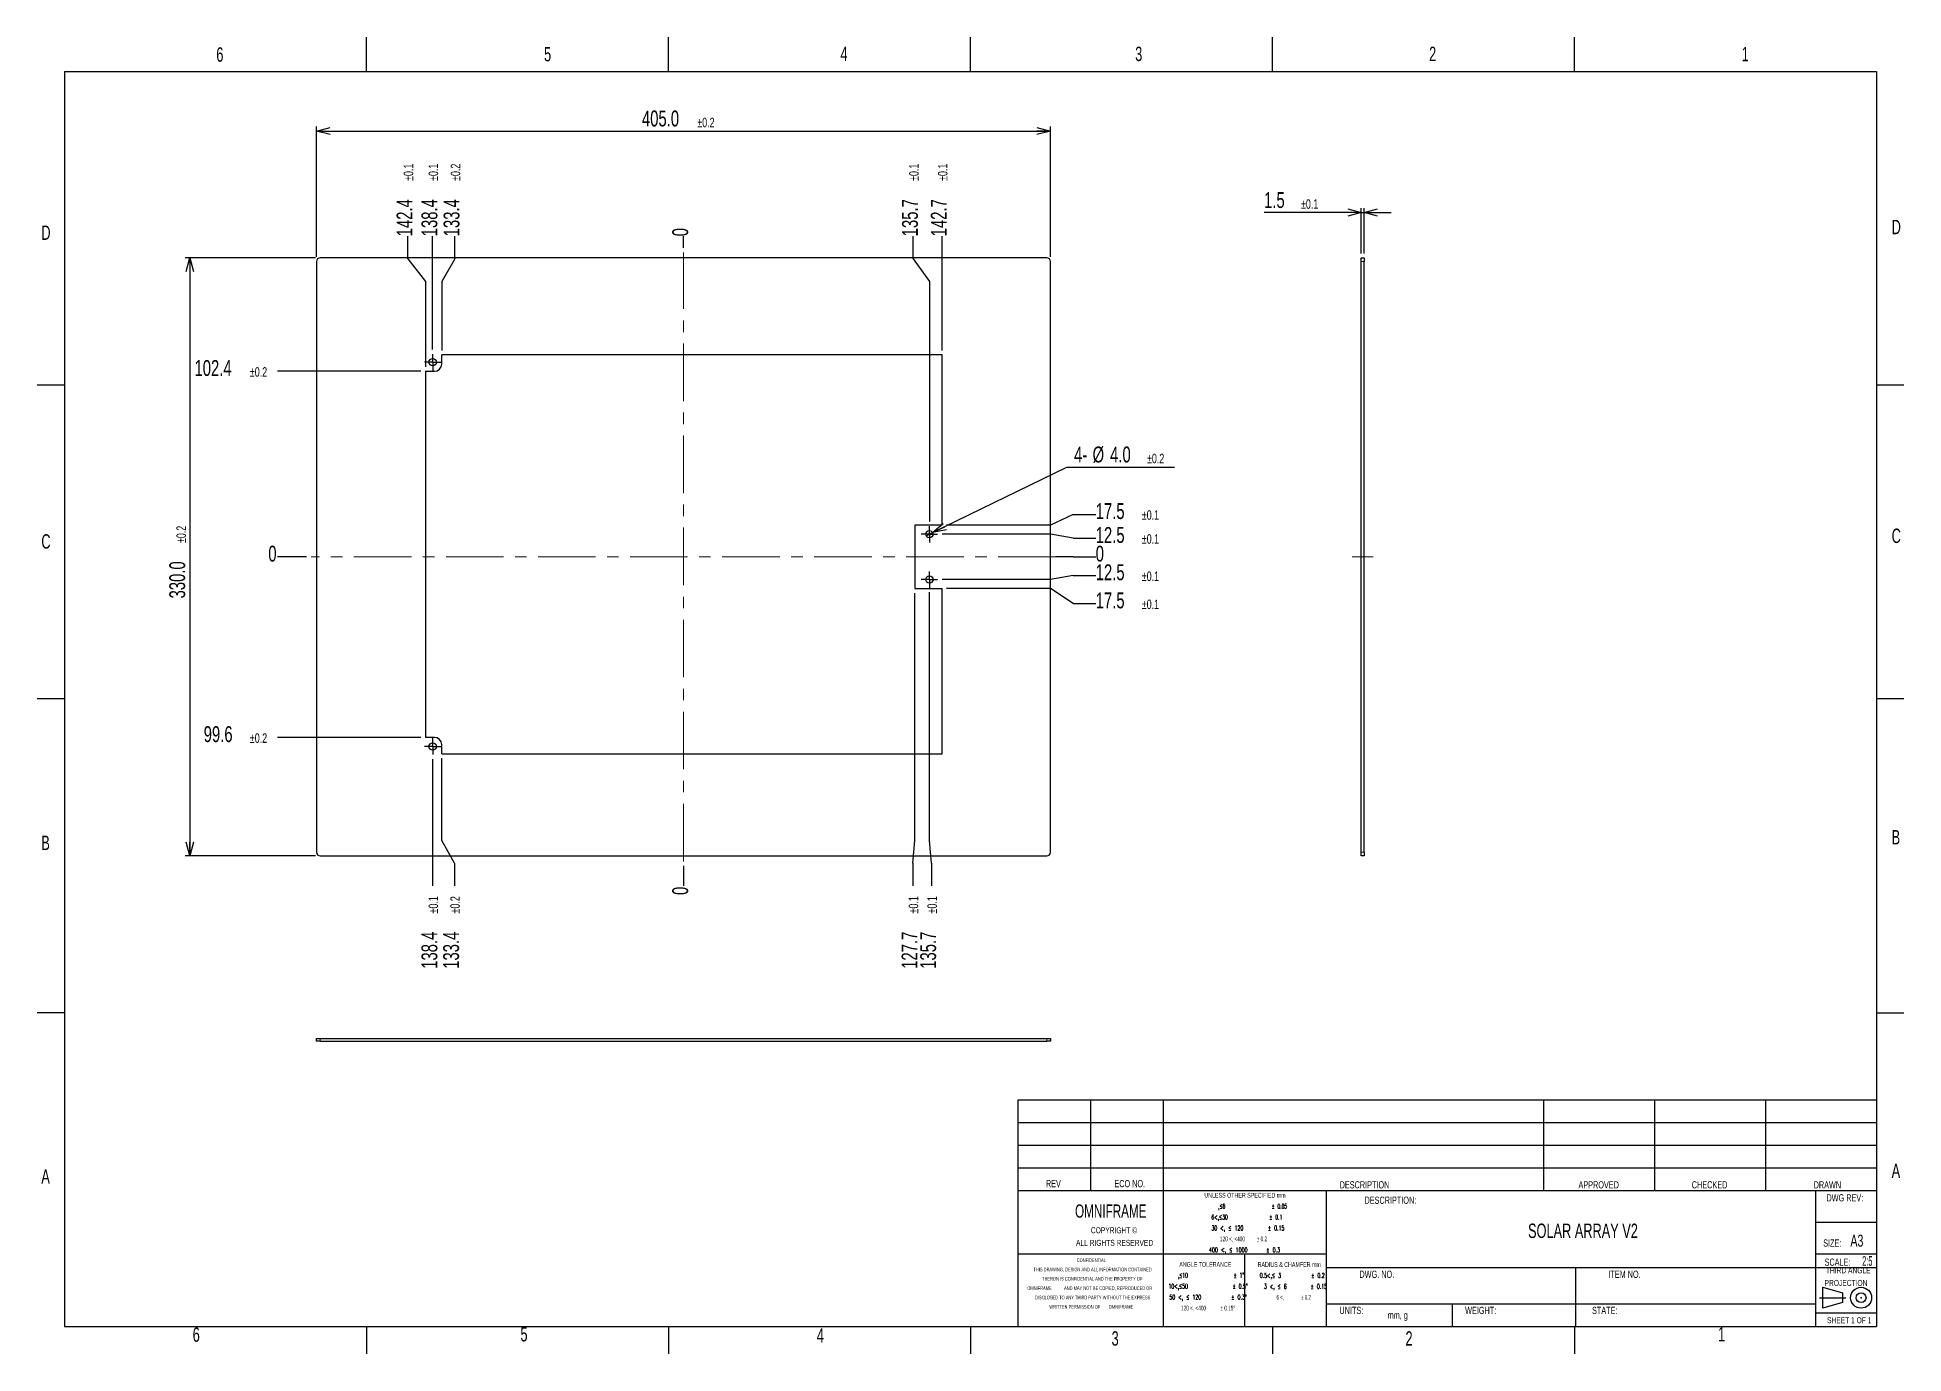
# Model space of a CAD drawing. Header units: millimetres. Extents: x 4 to 416, y 4 to 295.
import ezdxf

# ---------------------------------------------------------------- set-up
doc = ezdxf.new("R2010")
doc.units = ezdxf.units.MM
doc.header["$PDSIZE"] = -1
doc.linetypes.add('CENTERX2', pattern=[20.32, 12.7, -2.54, 2.54, -2.54])
doc.linetypes.add('PHANTOM', pattern=[12.7, 6.35, -1.27, 1.27, -1.27, 1.27, -1.27])
doc.layers.add('1', color=7, linetype='Continuous')
doc.styles.add('SLDTEXTSTYLE0', font='TXT', dxfattribs={"width": 0.663})
doc.styles.add('SLDTEXTSTYLE1', font='TXT', dxfattribs={"width": 0.55216, "bigfont": 'bigfont'})
doc.styles.add('SLDTEXTSTYLE10', font='TXT', dxfattribs={"width": 0.577957, "bigfont": 'bigfont'})
doc.styles.add('SLDTEXTSTYLE11', font='TXT', dxfattribs={"width": 0.574091, "bigfont": 'bigfont'})
doc.styles.add('SLDTEXTSTYLE12', font='TXT', dxfattribs={"width": 0.549609})
doc.styles.add('SLDTEXTSTYLE13', font='TXT', dxfattribs={"width": 0.5304})
doc.styles.add('SLDTEXTSTYLE14', font='TXT', dxfattribs={"width": 0.7})
doc.styles.add('SLDTEXTSTYLE2', font='TXT', dxfattribs={"width": 0.5652, "bigfont": 'bigfont'})
doc.styles.add('SLDTEXTSTYLE3', font='TXT', dxfattribs={"width": 0.58476, "bigfont": 'bigfont'})
doc.styles.add('SLDTEXTSTYLE4', font='TXT', dxfattribs={"width": 0.58476})
doc.styles.add('SLDTEXTSTYLE5', font='TXT', dxfattribs={"width": 0.595083, "bigfont": 'bigfont'})
doc.styles.add('SLDTEXTSTYLE6', font='TXT', dxfattribs={"width": 0.547542, "bigfont": 'bigfont'})
doc.styles.add('SLDTEXTSTYLE7', font='TXT', dxfattribs={"width": 0.569857, "bigfont": 'bigfont'})
doc.styles.add('SLDTEXTSTYLE8', font='TXT', dxfattribs={"width": 0.578481, "bigfont": 'bigfont'})
doc.styles.add('SLDTEXTSTYLE9', font='TXT', dxfattribs={"width": 0.58431})
doc.dimstyles.new('SLDDIMSTYLE0', dxfattribs={"dimtxt": 3.5, "dimasz": 3, "dimexe": 0, "dimexo": 0.0625, "dimgap": 0.875, "dimtad": 0, "dimtih": 1, "dimtoh": 1, "dimdec": 0, "dimlfac": 2.5, "dimrnd": 1e-09, "dimdsep": 46, "dimtxsty": 'SLDTEXTSTYLE14', "dimblk1": 'NONE', "dimblk2": 'NONE', "dimsah": 1, "dimcen": 0.09, "dimadec": 0, "dimazin": 2, "dimtfac": 1, "dimtdec": 0, "dimtofl": 0, "dimtmove": 0, "dimatfit": 3, "dimldrblk": 'NONE', "dimfxl": 0, "dimfrac": 2, "dimtolj": 1, "dimtzin": 12, "dimarcsym": 0})
doc.dimstyles.new('SLDDIMSTYLE1', dxfattribs={"dimtxt": 3.5, "dimasz": 3, "dimexe": 0, "dimexo": 0.0625, "dimgap": 0.875, "dimtad": 0, "dimtih": 1, "dimtoh": 1, "dimdec": 1, "dimlfac": 2.5, "dimrnd": 1e-09, "dimzin": 12, "dimdsep": 46, "dimtxsty": 'SLDTEXTSTYLE14', "dimblk1": 'NONE', "dimblk2": 'NONE', "dimsah": 1, "dimcen": 0.09, "dimadec": 0, "dimazin": 3, "dimtol": 1, "dimtp": 0.2, "dimtm": 0.2, "dimtfac": 1, "dimtdec": 1, "dimtofl": 0, "dimtmove": 0, "dimatfit": 3, "dimldrblk": 'NONE', "dimfxl": 0, "dimfrac": 2, "dimtolj": 1, "dimarcsym": 0})
doc.dimstyles.new('SLDDIMSTYLE2', dxfattribs={"dimtxt": 3.5, "dimasz": 3, "dimexe": 0, "dimexo": 0.0625, "dimgap": 0.875, "dimtad": 0, "dimtih": 1, "dimtoh": 1, "dimdec": 1, "dimlfac": 2.5, "dimrnd": 1e-09, "dimzin": 12, "dimdsep": 46, "dimtxsty": 'SLDTEXTSTYLE14', "dimblk1": 'NONE', "dimblk2": 'NONE', "dimsah": 1, "dimcen": 0.09, "dimadec": 0, "dimazin": 3, "dimtol": 1, "dimtp": 0.1, "dimtm": 0.1, "dimtfac": 1, "dimtdec": 1, "dimtofl": 0, "dimtmove": 0, "dimatfit": 3, "dimldrblk": 'NONE', "dimfxl": 0, "dimfrac": 2, "dimtolj": 1, "dimarcsym": 0})
doc.dimstyles.new('SLDDIMSTYLE3', dxfattribs={"dimtxt": 3.5, "dimasz": 3, "dimexe": 0, "dimexo": 0.0625, "dimgap": 0.875, "dimtad": 0, "dimtih": 1, "dimtoh": 1, "dimdec": 1, "dimlfac": 2.5, "dimrnd": 1e-09, "dimzin": 12, "dimdsep": 46, "dimtxsty": 'SLDTEXTSTYLE14', "dimblk1": 'NONE', "dimblk2": 'NONE', "dimsah": 1, "dimcen": 0.09, "dimadec": 0, "dimazin": 3, "dimtol": 1, "dimtp": 0.1, "dimtm": 0.1, "dimtfac": 1, "dimtdec": 1, "dimtofl": 0, "dimtmove": 0, "dimatfit": 3, "dimldrblk": 'NONE', "dimfxl": 0, "dimfrac": 2, "dimtolj": 1, "dimarcsym": 0})
doc.dimstyles.new('SLDDIMSTYLE4', dxfattribs={"dimtxt": 3.5, "dimasz": 3, "dimexe": 0, "dimexo": 0.0625, "dimgap": 0.875, "dimtad": 0, "dimtih": 1, "dimtoh": 1, "dimdec": 1, "dimlfac": 2.5, "dimrnd": 1e-09, "dimzin": 12, "dimdsep": 46, "dimtxsty": 'SLDTEXTSTYLE14', "dimblk1": 'NONE', "dimblk2": 'NONE', "dimsah": 1, "dimcen": 0.09, "dimadec": 0, "dimazin": 3, "dimtol": 1, "dimtp": 0.2, "dimtm": 0.2, "dimtfac": 1, "dimtdec": 1, "dimtofl": 0, "dimtmove": 0, "dimatfit": 3, "dimldrblk": 'NONE', "dimfxl": 0, "dimfrac": 2, "dimtolj": 1, "dimarcsym": 0})
doc.dimstyles.new('SLDDIMSTYLE5', dxfattribs={"dimtxt": 3.5, "dimasz": 3, "dimexe": 0, "dimexo": 0.0625, "dimgap": 0.875, "dimtad": 3, "dimdec": 1, "dimlfac": 2.5, "dimrnd": 1e-09, "dimzin": 12, "dimdsep": 46, "dimtxsty": 'SLDTEXTSTYLE14', "dimblk1": 'OPEN30', "dimblk2": 'OPEN30', "dimsah": 1, "dimcen": 0.09, "dimadec": 0, "dimazin": 3, "dimtol": 1, "dimtp": 0.2, "dimtm": 0.2, "dimtfac": 1, "dimtdec": 1, "dimtofl": 0, "dimtmove": 0, "dimatfit": 3, "dimldrblk": 'OPEN30', "dimfxl": 0, "dimfrac": 2, "dimtolj": 1, "dimarcsym": 0})
doc.dimstyles.new('SLDDIMSTYLE6', dxfattribs={"dimtxt": 3.5, "dimasz": 3, "dimexe": 0, "dimexo": 0.0625, "dimgap": 0.875, "dimtad": 0, "dimtih": 1, "dimtoh": 1, "dimdec": 1, "dimlfac": 2.5, "dimrnd": 1e-09, "dimzin": 12, "dimdsep": 46, "dimtxsty": 'SLDTEXTSTYLE14', "dimblk1": 'NONE', "dimblk2": 'OPEN30', "dimsah": 1, "dimcen": 0, "dimadec": 0, "dimazin": 3, "dimtol": 1, "dimtp": 0.2, "dimtm": 0.2, "dimtfac": 1, "dimtdec": 1, "dimtmove": 0, "dimatfit": 3, "dimldrblk": 'NONE', "dimfxl": 0, "dimfrac": 2, "dimtolj": 1, "dimarcsym": 0})
doc.dimstyles.new('SLDDIMSTYLE7', dxfattribs={"dimtxt": 3.5, "dimasz": 3, "dimexe": 0, "dimexo": 0.0625, "dimgap": 0.875, "dimtad": 3, "dimdec": 1, "dimlfac": 2.5, "dimrnd": 1e-09, "dimzin": 12, "dimdsep": 46, "dimtxsty": 'SLDTEXTSTYLE14', "dimblk1": 'OPEN30', "dimblk2": 'OPEN30', "dimsah": 1, "dimcen": 0.09, "dimadec": 0, "dimazin": 3, "dimtol": 1, "dimtp": 0.1, "dimtm": 0.1, "dimtfac": 1, "dimtdec": 1, "dimtmove": 0, "dimatfit": 0, "dimldrblk": 'OPEN30', "dimfxl": 0, "dimfrac": 2, "dimtolj": 1, "dimarcsym": 0})

# ---------------------------------------------------------------- blocks, each defined once
blk = doc.blocks.new('SW_NOTE_0')
at = {"layer": '1', "color": 0, "attachment_point": 2, "style": 'SLDTEXTSTYLE0'}
for s, insert, char_height in [('CONFIDENTIAL', (4.51, 1.02), 0.7937), ('THIS DRAWING, DESIGN AND ALL INFORMATION CONTAINED', (4.78, -1.04), 0.7937), ('THERON IS CONFIDENTIAL AND THE PROPERTY OF', (4.71, -3.09), 0.7937), ('OMNIFRAME', (-6.93, -5.15), 0.794), ('DISCLOSED TO ANY THIRD PARTY WITHOUT THE EXPRESS', (4.8, -7.21), 0.7937), ('AND MAY NOT BE COPIED, REPRODUCED OR', (8.22, -5.15), 0.7937), ('WRITTEN PERMISSION OF', (0.85, -9.27), 0.7937), ('OMNIFRAME', (11.05, -9.27), 0.794)]:
    blk.add_mtext(s, dxfattribs=dict(at, insert=insert, char_height=char_height))
blk = doc.blocks.new('SW_NOTE_1')
at = {"layer": '1', "color": 0, "char_height": 1.0583, "attachment_point": 2}
for s, insert, style in [('UNLESS OTHER SPECIFIED mm', (11.81, 1.36), 'SLDTEXTSTYLE0'), ('6<,≤30              ± 0.1', (12.22, -3.46), 'SLDTEXTSTYLE2'), (',≤6                ± 0.05', (13.5, -1.05), 'SLDTEXTSTYLE1'), ('30 <, ≤ 120        ± 0.15', (12.44, -5.87), 'SLDTEXTSTYLE3'), ('400 <, ≤ 1000      ± 0.3', (11.7, -10.69), 'SLDTEXTSTYLE5'), ('120 <, <400         ± 0.2', (11.49, -8.28), 'SLDTEXTSTYLE4')]:
    blk.add_mtext(s, dxfattribs=dict(at, insert=insert, style=style))
blk = doc.blocks.new('SW_NOTE_2')
at = {"layer": '1', "color": 0, "char_height": 1.0583, "attachment_point": 2}
for s, insert, style in [('ANGLE TOLERANCE', (7.87, 1.36), 'SLDTEXTSTYLE0'), ('10<,≤50               ± 0.5°', (8.47, -3.46), 'SLDTEXTSTYLE7'), (',≤10                ± 1°', (9.12, -1.05), 'SLDTEXTSTYLE6'), ('50 <, ≤ 120          ± 0.3°', (8.46, -5.87), 'SLDTEXTSTYLE8'), ('120 <, <400           ± 0.15°', (8.5, -8.28), 'SLDTEXTSTYLE9')]:
    blk.add_mtext(s, dxfattribs=dict(at, insert=insert, style=style))
blk = doc.blocks.new('SW_NOTE_3')
at = {"layer": '1', "color": 0, "char_height": 1.0583, "attachment_point": 2}
for s, insert, style in [('RADIUS & CHAMFER mm', (9.51, 1.36), 'SLDTEXTSTYLE0'), ('0.5<,≤ 3          ± 0.2', (10.17, -1.05), 'SLDTEXTSTYLE10'), ('3 <, ≤ 6        ± 0.15', (10.88, -3.46), 'SLDTEXTSTYLE11'), ('6 <,              ± 0.2', (10.5, -5.87), 'SLDTEXTSTYLE12')]:
    blk.add_mtext(s, dxfattribs=dict(at, insert=insert, style=style))
blk = doc.blocks.new('SW_NOTE_4')
at = {"layer": '1', "color": 0, "char_height": 1.3229, "attachment_point": 2, "style": 'SLDTEXTSTYLE0'}
for s, insert in [('COPYRIGHT ©', (7.46, 1.71)), ('ALL RIGHTS RESERVED', (7.59, -1.06))]:
    blk.add_mtext(s, dxfattribs=dict(at, insert=insert))
blk = doc.blocks.new('SW_NOTE_5')
at = {"layer": '1', "color": 0, "attachment_point": 2, "style": 'SLDTEXTSTYLE0'}
for s, insert, char_height in [('SIZE:', (3.03, 2.05), 1.587), ('A3', (8.45, 3.1), 2.646)]:
    blk.add_mtext(s, dxfattribs=dict(at, insert=insert, char_height=char_height))
blk = doc.blocks.new('SW_NOTE_6')
at = {"layer": '1', "color": 0, "attachment_point": 2, "style": 'SLDTEXTSTYLE0'}
for s, insert, char_height in [('THIRD ANGLE', (6.88, 1.71), 1.3229), ('PROJECTION', (6.39, -1.06), 1.323)]:
    blk.add_mtext(s, dxfattribs=dict(at, insert=insert, char_height=char_height))
blk = doc.blocks.new('_D')
at = {"layer": '1'}
blk.add_line((146.64, 248.06), (146.64, 250.62), dxfattribs=at)
at = {"layer": '1', "insert": (144.16, 250.62), "char_height": 3.5, "attachment_point": 1, "rotation": 90, "style": 'SLDTEXTSTYLE14'}
blk.add_mtext('0', dxfattribs=at)
blk = doc.blocks.new('_NONE')
blk = doc.blocks.new('_D_1')
at = {"layer": '1'}
for p, q in [((96.16, 245.62), (96.16, 250.62)), ((96.16, 245.62), (93.27, 240.62)), ((93.27, 240.62), (93.27, 225.43))]:
    blk.add_line(p, q, dxfattribs=at)
at = {"layer": '1', "attachment_point": 1, "rotation": 90, "style": 'SLDTEXTSTYLE14'}
for s, insert, char_height in [('±0.2', (95.26, 262.84), 2.1), ('133.4', (93.68, 250.62), 3.5)]:
    blk.add_mtext(s, dxfattribs=dict(at, insert=insert, char_height=char_height))
blk = doc.blocks.new('_D_2')
at = {"layer": '1'}
blk.add_line((91.27, 225.63), (91.27, 250.62), dxfattribs=at)
at = {"layer": '1', "attachment_point": 1, "rotation": 90, "style": 'SLDTEXTSTYLE14'}
for s, insert, char_height in [('±0.1', (90.37, 262.84), 2.1), ('138.4', (88.8, 250.62), 3.5)]:
    blk.add_mtext(s, dxfattribs=dict(at, insert=insert, char_height=char_height))
blk = doc.blocks.new('_D_3')
at = {"layer": '1'}
for p, q in [((85.78, 245.62), (85.78, 250.62)), ((85.78, 245.62), (89.67, 240.62)), ((89.67, 240.62), (89.67, 221.83))]:
    blk.add_line(p, q, dxfattribs=at)
at = {"layer": '1', "attachment_point": 1, "rotation": 90, "style": 'SLDTEXTSTYLE14'}
for s, insert, char_height in [('±0.1', (84.88, 262.84), 2.1), ('142.4', (83.3, 250.62), 3.5)]:
    blk.add_mtext(s, dxfattribs=dict(at, insert=insert, char_height=char_height))
blk = doc.blocks.new('_D_4')
at = {"layer": '1'}
for p, q in [((197.36, 245.62), (197.36, 250.62)), ((197.36, 245.62), (200.92, 240.62)), ((200.92, 240.62), (200.92, 187.66))]:
    blk.add_line(p, q, dxfattribs=at)
at = {"layer": '1', "attachment_point": 1, "rotation": 90, "style": 'SLDTEXTSTYLE14'}
for s, insert, char_height in [('±0.1', (196.46, 262.84), 2.1), ('135.7', (194.88, 250.62), 3.5)]:
    blk.add_mtext(s, dxfattribs=dict(at, insert=insert, char_height=char_height))
blk = doc.blocks.new('_D_5')
at = {"layer": '1'}
blk.add_line((203.72, 225.43), (203.72, 250.62), dxfattribs=at)
at = {"layer": '1', "attachment_point": 1, "rotation": 90, "style": 'SLDTEXTSTYLE14'}
for s, insert, char_height in [('±0.1', (202.82, 262.84), 2.1), ('142.7', (201.25, 250.62), 3.5)]:
    blk.add_mtext(s, dxfattribs=dict(at, insert=insert, char_height=char_height))
blk = doc.blocks.new('_D_6')
at = {"layer": '1'}
blk.add_line((146.64, 111.66), (146.64, 107.27), dxfattribs=at)
at = {"layer": '1', "insert": (144.16, 105.24), "char_height": 3.5, "attachment_point": 1, "rotation": 90, "style": 'SLDTEXTSTYLE14'}
blk.add_mtext('0', dxfattribs=at)
blk = doc.blocks.new('_D_7')
at = {"layer": '1'}
for p, q in [((93.27, 117.27), (93.27, 135.42)), ((96.06, 112.27), (93.27, 117.27)), ((96.06, 112.27), (96.06, 107.27))]:
    blk.add_line(p, q, dxfattribs=at)
at = {"layer": '1', "attachment_point": 1, "rotation": 90, "style": 'SLDTEXTSTYLE14'}
for s, insert, char_height in [('±0.2', (95.16, 101.16), 2.1), ('133.4', (93.59, 88.94), 3.5)]:
    blk.add_mtext(s, dxfattribs=dict(at, insert=insert, char_height=char_height))
blk = doc.blocks.new('_D_8')
at = {"layer": '1'}
blk.add_line((91.27, 135.22), (91.27, 107.27), dxfattribs=at)
at = {"layer": '1', "attachment_point": 1, "rotation": 90, "style": 'SLDTEXTSTYLE14'}
for s, insert, char_height in [('±0.1', (90.37, 101.16), 2.1), ('138.4', (88.8, 88.94), 3.5)]:
    blk.add_mtext(s, dxfattribs=dict(at, insert=insert, char_height=char_height))
blk = doc.blocks.new('_D_9')
at = {"layer": '1'}
for p, q in [((197.72, 117.27), (197.72, 171.86)), ((197.26, 112.27), (197.72, 117.27)), ((197.26, 112.27), (197.26, 107.27))]:
    blk.add_line(p, q, dxfattribs=at)
at = {"layer": '1', "attachment_point": 1, "rotation": 90, "style": 'SLDTEXTSTYLE14'}
for s, insert, char_height in [('±0.1', (196.36, 101.16), 2.1), ('127.7', (194.79, 88.94), 3.5)]:
    blk.add_mtext(s, dxfattribs=dict(at, insert=insert, char_height=char_height))
blk = doc.blocks.new('_D_10')
at = {"layer": '1'}
for p, q in [((200.92, 117.27), (200.92, 172.06)), ((201.38, 112.27), (200.92, 117.27)), ((201.38, 112.27), (201.38, 107.27))]:
    blk.add_line(p, q, dxfattribs=at)
at = {"layer": '1', "attachment_point": 1, "rotation": 90, "style": 'SLDTEXTSTYLE14'}
for s, insert, char_height in [('±0.1', (200.48, 101.16), 2.1), ('135.7', (198.9, 88.94), 3.5)]:
    blk.add_mtext(s, dxfattribs=dict(at, insert=insert, char_height=char_height))
blk = doc.blocks.new('_D_11')
at = {"layer": '1'}
for q in [(228.84, 179.86), (237.64, 179.86)]:
    blk.add_line((232.64, 179.86), q, dxfattribs=at)
at = {"layer": '1', "insert": (237.64, 182.33), "char_height": 3.5, "attachment_point": 1, "style": 'SLDTEXTSTYLE14'}
blk.add_mtext('0', dxfattribs=at)
blk = doc.blocks.new('_D_12')
at = {"layer": '1'}
for p, q in [((227.64, 174.86), (203.72, 174.86)), ((232.64, 175.74), (227.64, 174.86)), ((232.64, 175.74), (237.64, 175.74))]:
    blk.add_line(p, q, dxfattribs=at)
at = {"layer": '1', "attachment_point": 1, "style": 'SLDTEXTSTYLE14'}
for s, insert, char_height in [('12.5', (237.64, 178.22), 3.5), ('±0.1', (247.82, 176.64), 2.1)]:
    blk.add_mtext(s, dxfattribs=dict(at, insert=insert, char_height=char_height))
blk = doc.blocks.new('_D_13')
at = {"layer": '1'}
for p, q in [((227.64, 172.86), (204.72, 172.86)), ((232.64, 169.54), (227.64, 172.86)), ((232.64, 169.54), (237.64, 169.54))]:
    blk.add_line(p, q, dxfattribs=at)
at = {"layer": '1', "attachment_point": 1, "style": 'SLDTEXTSTYLE14'}
for s, insert, char_height in [('17.5', (237.64, 172.01), 3.5), ('±0.1', (247.82, 170.44), 2.1)]:
    blk.add_mtext(s, dxfattribs=dict(at, insert=insert, char_height=char_height))
blk = doc.blocks.new('_D_14')
at = {"layer": '1'}
for p, q in [((227.64, 184.86), (203.72, 184.86)), ((232.64, 183.97), (227.64, 184.86)), ((232.64, 183.97), (237.64, 183.97))]:
    blk.add_line(p, q, dxfattribs=at)
at = {"layer": '1', "attachment_point": 1, "style": 'SLDTEXTSTYLE14'}
for s, insert, char_height in [('12.5', (237.64, 186.45), 3.5), ('±0.1', (247.82, 184.87), 2.1)]:
    blk.add_mtext(s, dxfattribs=dict(at, insert=insert, char_height=char_height))
blk = doc.blocks.new('_D_15')
at = {"layer": '1'}
for p, q in [((227.64, 186.86), (204.72, 186.86)), ((232.64, 189.25), (227.64, 186.86)), ((232.64, 189.25), (237.64, 189.25))]:
    blk.add_line(p, q, dxfattribs=at)
at = {"layer": '1', "attachment_point": 1, "style": 'SLDTEXTSTYLE14'}
for s, insert, char_height in [('17.5', (237.64, 191.72), 3.5), ('±0.1', (247.82, 190.15), 2.1)]:
    blk.add_mtext(s, dxfattribs=dict(at, insert=insert, char_height=char_height))
blk = doc.blocks.new('_D_16')
at = {"layer": '1'}
blk.add_line((63.44, 179.86), (57.03, 179.86), dxfattribs=at)
at = {"layer": '1', "insert": (54.99, 182.33), "char_height": 3.5, "attachment_point": 1, "style": 'SLDTEXTSTYLE14'}
blk.add_mtext('0', dxfattribs=at)
blk = doc.blocks.new('_D_17')
at = {"layer": '1'}
blk.add_line((88.67, 140.02), (57.03, 140.02), dxfattribs=at)
at = {"layer": '1', "attachment_point": 1, "style": 'SLDTEXTSTYLE14'}
for s, insert, char_height in [('99.6', (40.73, 142.49), 3.5), ('±0.2', (50.92, 140.92), 2.1)]:
    blk.add_mtext(s, dxfattribs=dict(at, insert=insert, char_height=char_height))
blk = doc.blocks.new('_D_18')
at = {"layer": '1'}
blk.add_line((88.67, 220.83), (57.03, 220.83), dxfattribs=at)
at = {"layer": '1', "attachment_point": 1, "style": 'SLDTEXTSTYLE14'}
for s, insert, char_height in [('102.4', (38.69, 223.3), 3.5), ('±0.2', (50.92, 221.73), 2.1)]:
    blk.add_mtext(s, dxfattribs=dict(at, insert=insert, char_height=char_height))
blk = doc.blocks.new('_OPEN30')
at = {"color": 0, "linetype": 'ByBlock', "lineweight": -2}
for p, q in [((-1, 0.267949), (0, 0)), ((0, 0), (-1, -0.267949)), ((0, 0), (-1, 0))]:
    blk.add_line(p, q, dxfattribs=at)
blk = doc.blocks.new('_D_19')
at = {"layer": '1'}
for p, q in [((65.64, 246.06), (65.64, 274.86)), ((65.64, 273.86), (227.64, 273.86)), ((227.64, 246.06), (227.64, 274.86))]:
    blk.add_line(p, q, dxfattribs=at)
at = {"layer": '1', "xscale": 3, "yscale": 3, "rotation": 180.0000000000004}
blk.add_blockref('_OPEN30', (65.64, 273.86, -0.3), dxfattribs=at)
at = {"layer": '1', "xscale": 3, "yscale": 3}
blk.add_blockref('_OPEN30', (227.64, 273.86, -0.3), dxfattribs=at)
at = {"layer": '1', "attachment_point": 1, "style": 'SLDTEXTSTYLE14'}
for s, insert, char_height in [('405.0', (137.47, 278.37), 3.5), ('±0.2', (149.69, 276.79), 2.1)]:
    blk.add_mtext(s, dxfattribs=dict(at, insert=insert, char_height=char_height))
blk = doc.blocks.new('_D_20')
at = {"layer": '1'}
for p, q in [((65.44, 245.86), (36.64, 245.86)), ((37.64, 245.86), (37.64, 113.86)), ((65.44, 113.86), (36.64, 113.86))]:
    blk.add_line(p, q, dxfattribs=at)
at = {"layer": '1', "xscale": 3, "yscale": 3}
for p, rotation in [((37.64, 245.86, -0.3), 90.0000000000004), ((37.64, 113.86, -0.3), 270.0000000000004)]:
    blk.add_blockref('_OPEN30', p, dxfattribs=dict(at, rotation=rotation))
at = {"layer": '1', "attachment_point": 1, "rotation": 90, "style": 'SLDTEXTSTYLE14'}
for s, insert, char_height in [('±0.2', (34.7, 182.91), 2.1), ('330.0', (33.13, 170.69), 3.5)]:
    blk.add_mtext(s, dxfattribs=dict(at, insert=insert, char_height=char_height))
blk = doc.blocks.new('_D_21')
at = {"layer": '1'}
for p, q in [((201.64, 185.21), (231.29, 199.7)), ((231.29, 199.7), (255.07, 199.7)), ((200.2, 184.51), (201.64, 185.21))]:
    blk.add_line(p, q, dxfattribs=at)
at = {"layer": '1', "xscale": 3, "yscale": 3, "rotation": 206.0474395162139}
blk.add_blockref('_OPEN30', (201.64, 185.21, -0.3), dxfattribs=at)
at = {"layer": '1', "attachment_point": 1, "style": 'SLDTEXTSTYLE14'}
for s, insert, char_height in [('4-', (232.87, 204.21), 3.5), ('%%c', (236.95, 204.21), 3.5), ('4.0', (240.82, 204.21), 3.5), ('±0.2', (248.96, 202.63), 2.1)]:
    blk.add_mtext(s, dxfattribs=dict(at, insert=insert, char_height=char_height))
blk = doc.blocks.new('SW_CENTERMARKSYMBOL_0')
at = {"layer": '1', "color": 0}
for p, q in [((-1, 0), (-1.8, 0)), ((0, 0), (-1, 0)), ((0, 1), (0, 1.8)), ((0, 0), (0, 1)), ((0, 0), (0, -1)), ((0, 0), (1, 0)), ((1, 0), (1.8, 0)), ((0, -1), (0, -1.8))]:
    blk.add_line(p, q, dxfattribs=at)
blk = doc.blocks.new('SW_CENTERMARKSYMBOL_1')
at = {"layer": '1', "color": 0}
for p, q in [((-1, 0), (-1.8, 0)), ((0, 0), (-1, 0)), ((0, 1), (0, 1.8)), ((0, 0), (0, 1)), ((0, 0), (0, -1)), ((0, 0), (1, 0)), ((1, 0), (1.8, 0)), ((0, -1), (0, -1.8))]:
    blk.add_line(p, q, dxfattribs=at)
blk = doc.blocks.new('SW_CENTERMARKSYMBOL_2')
at = {"layer": '1', "color": 0}
for p, q in [((-1, 0), (-1.8, 0)), ((0, 0), (-1, 0)), ((0, 1), (0, 1.8)), ((0, 0), (0, 1)), ((0, 0), (0, -1)), ((0, 0), (1, 0)), ((1, 0), (1.8, 0)), ((0, -1), (0, -1.8))]:
    blk.add_line(p, q, dxfattribs=at)
blk = doc.blocks.new('SW_CENTERMARKSYMBOL_3')
at = {"layer": '1', "color": 0}
for p, q in [((-1, 0), (-1.8, 0)), ((0, 0), (-1, 0)), ((0, 1), (0, 1.8)), ((0, 0), (0, 1)), ((0, 0), (0, -1)), ((0, 0), (1, 0)), ((1, 0), (1.8, 0)), ((0, -1), (0, -1.8))]:
    blk.add_line(p, q, dxfattribs=at)
blk = doc.blocks.new('_D_22')
at = {"layer": '1'}
for p, q in [((296.27, 255.86), (274.81, 255.86)), ((296.27, 246.86), (296.27, 256.86)), ((296.27, 255.86), (296.87, 255.86)), ((296.87, 246.86), (296.87, 256.86)), ((296.87, 255.86), (302.87, 255.86))]:
    blk.add_line(p, q, dxfattribs=at)
at = {"layer": '1', "xscale": 3, "yscale": 3}
blk.add_blockref('_OPEN30', (296.27, 255.86), dxfattribs=at)
at = {"layer": '1', "xscale": 3, "yscale": 3, "rotation": 180.0000000000004}
blk.add_blockref('_OPEN30', (296.87, 255.86), dxfattribs=at)
at = {"layer": '1', "attachment_point": 1, "style": 'SLDTEXTSTYLE14'}
for s, insert, char_height in [('1.5', (274.81, 260.37), 3.5), ('±0.1', (282.96, 258.79), 2.1)]:
    blk.add_mtext(s, dxfattribs=dict(at, insert=insert, char_height=char_height))

msp = doc.modelspace()

# ---------------------------------------------------------------- linework, layer by layer
at = {"color": 7, "linetype": 'Continuous', "lineweight": 25}
for p, q in [((65.637, 245.057), (65.637, 114.657)), ((226.837, 245.857), (66.437, 245.857)), ((227.637, 114.657), (227.637, 245.057)), ((296.272, 245.857), (296.872, 245.857)), ((296.272, 245.057), (296.272, 245.857)), ((296.272, 114.657), (296.272, 245.057)), ((296.872, 245.857), (296.872, 245.057)), ((296.872, 114.657), (296.872, 245.057)), ((203.721, 224.429), (93.273, 224.429)), ((93.273, 222.429), (93.273, 224.429)), ((203.721, 186.857), (203.721, 224.429)), ((89.673, 220.829), (91.673, 220.829)), ((89.673, 220.829), (89.673, 140.017)), ((197.721, 186.857), (197.721, 172.857)), ((203.721, 186.857), (197.721, 186.857)), ((197.721, 172.857), (203.721, 172.857)), ((203.721, 136.417), (203.721, 172.857)), ((91.673, 140.017), (89.673, 140.017)), ((93.273, 136.417), (93.273, 138.417)), ((93.273, 136.417), (203.721, 136.417)), ((66.437, 113.857), (226.837, 113.857)), ((296.272, 113.857), (296.272, 114.657)), ((296.872, 113.857), (296.272, 113.857)), ((296.872, 114.657), (296.872, 113.857)), ((65.637, 72.951), (65.637, 73.551)), ((65.637, 73.551), (66.437, 73.551)), ((66.437, 72.951), (65.637, 72.951)), ((66.437, 73.551), (226.837, 73.551)), ((66.437, 72.951), (226.837, 72.951)), ((226.837, 73.551), (227.637, 73.551)), ((227.637, 72.951), (226.837, 72.951)), ((227.637, 73.551), (227.637, 72.951))]:
    msp.add_line(p, q, dxfattribs=at)
at = {"color": 7, "linetype": 'PHANTOM', "lineweight": 18}
for p, q in [((296.872, 245.057), (296.272, 245.057)), ((296.272, 114.657), (296.872, 114.657)), ((66.437, 73.551), (66.437, 72.951)), ((226.837, 72.951), (226.837, 73.551))]:
    msp.add_line(p, q, dxfattribs=at)
at = {"color": 7, "linetype": 'Continuous', "lineweight": 25}
for centre in [(91.273, 222.829), (200.921, 184.857), (200.921, 174.857), (91.273, 138.017)]:
    msp.add_circle(centre, 0.8, dxfattribs=at)
for centre, radius, start, end in [((66.437, 245.057), 0.8, 90, 180), ((226.837, 245.057), 0.8, 0, 90), ((91.673, 222.429), 1.6, 270, 0), ((91.673, 138.417), 1.6, 360, 90), ((66.437, 114.657), 0.8, 180, 270), ((226.837, 114.657), 0.8, 270, 0)]:
    msp.add_arc(centre, radius, start, end, dxfattribs=at)
at = {"layer": '1'}
for p, q in [((76.667, 287), (76.667, 294.535)), ((143.333, 287), (143.333, 294.535)), ((210, 287), (210, 294.535)), ((276.667, 287), (276.667, 294.535)), ((343.333, 287), (343.333, 294.535)), ((10, 287), (410, 287)), ((10, 287), (10, 10)), ((410, 287), (410, 10)), ((10, 217.75), (4, 217.75)), ((416, 217.75), (410, 217.75)), ((10, 148.5), (4, 148.5)), ((416, 148.5), (410, 148.5)), ((10, 79.25), (4, 79.25)), ((410, 79.25), (416, 79.25)), ((220.5, 10), (220.5, 60)), ((220.5, 60), (410, 60)), ((236.5, 60), (236.5, 40)), ((252.5, 60), (252.5, 10)), ((336.5, 60), (336.5, 40)), ((361, 60), (361, 40)), ((385.5, 60), (385.5, 40)), ((220.5, 55), (410, 55)), ((220.5, 50), (410, 50)), ((220.5, 45), (410, 45)), ((220.5, 40), (410, 40)), ((288.5, 40), (288.5, 10)), ((396.5, 40), (396.5, 10)), ((396.5, 33), (410, 33)), ((220.5, 26), (288.5, 26)), ((270.5, 26), (270.5, 10)), ((396.5, 26), (410, 26)), ((288.5, 23), (410, 23)), ((343.526, 23), (343.526, 10)), ((398.122, 18.667), (402.495, 17.444)), ((398.122, 14.039), (398.122, 18.667)), ((402.495, 17.444), (402.495, 15.263)), ((288.5, 15), (396.5, 15)), ((316.334, 15), (316.334, 10)), ((396.5, 13), (410, 13)), ((397.431, 16.353), (403.239, 16.353)), ((402.495, 15.263), (398.122, 14.039)), ((10, 10), (410, 10)), ((10, 10), (76.667, 10)), ((76.667, 10), (76.667, 4)), ((76.667, 10), (143.333, 10)), ((143.333, 10), (143.333, 4)), ((143.333, 10), (210, 10)), ((210, 10), (210, 4)), ((210, 10), (276.667, 10)), ((276.667, 10), (276.667, 4)), ((276.667, 10), (343.333, 10)), ((343.333, 10), (343.333, 4)), ((343.333, 10), (410, 10))]:
    msp.add_line(p, q, dxfattribs=at)
at = {"layer": '1', "linetype": 'CENTERX2', "lineweight": 18}
for p, q in [((146.637, 112.657), (146.637, 247.057)), ((228.837, 179.857), (64.437, 179.857)), ((294.272, 179.857), (298.872, 179.857))]:
    msp.add_line(p, q, dxfattribs=at)
at = {"layer": '1'}
for radius in [2.314, 1.091]:
    msp.add_circle((406.599, 16.353), radius, dxfattribs=at)
msp.add_point((406.599, 16.353), dxfattribs=at)

# ---------------------------------------------------------------- block references
for name, p in [('SW_CENTERMARKSYMBOL_0', (91.273, 222.829)), ('SW_CENTERMARKSYMBOL_2', (200.921, 184.857)), ('SW_CENTERMARKSYMBOL_3', (200.921, 174.857)), ('SW_CENTERMARKSYMBOL_1', (91.273, 138.017)), ('SW_NOTE_1', (258.788, 38.133)), ('SW_NOTE_4', (234.221, 30.182)), ('SW_NOTE_5', (397.222, 27.161)), ('SW_NOTE_0', (232.165, 24.005)), ('SW_NOTE_2', (253.965, 22.873)), ('SW_NOTE_3', (270.852, 22.839)), ('SW_NOTE_6', (396.874, 21.343))]:
    msp.add_blockref(name, p, dxfattribs=at)

# ---------------------------------------------------------------- texts
for s, insert, char_height, attachment_point, style in [('6', (43.514, 292.328), 3.175, 1, 'SLDTEXTSTYLE0'), ('5', (115.867, 292.413), 3.175, 1, 'SLDTEXTSTYLE0'), ('4', (181.288, 292.486), 3.175, 1, 'SLDTEXTSTYLE0'), ('3', (246.357, 292.46), 3.175, 1, 'SLDTEXTSTYLE0'), ('2', (311.236, 292.46), 3.175, 1, 'SLDTEXTSTYLE0'), ('1', (380.241, 292.413), 3.175, 1, 'SLDTEXTSTYLE0'), ('D', (4.887, 253.002), 3.175, 1, 'SLDTEXTSTYLE0'), ('D', (413.35, 254.247), 3.175, 1, 'SLDTEXTSTYLE0'), ('C', (413.35, 186.102), 3.175, 1, 'SLDTEXTSTYLE0'), ('C', (4.887, 184.856), 3.175, 1, 'SLDTEXTSTYLE0'), ('B', (413.35, 119.573), 3.175, 1, 'SLDTEXTSTYLE0'), ('B', (4.887, 118.328), 3.175, 1, 'SLDTEXTSTYLE0'), ('A', (413.35, 45.939), 3.175, 1, 'SLDTEXTSTYLE0'), ('A', (4.887, 44.694), 3.175, 1, 'SLDTEXTSTYLE0'), ('REV', (228.301, 42.323), 1.5875, 2, 'SLDTEXTSTYLE0'), ('ECO NO.', (245.155, 42.323), 1.5875, 2, 'SLDTEXTSTYLE0'), ('DESCRIPTION', (296.979, 42.062), 1.5875, 2, 'SLDTEXTSTYLE0'), ('APPROVED', (348.677, 42.062), 1.5875, 2, 'SLDTEXTSTYLE0'), ('CHECKED', (373.154, 42.062), 1.5875, 2, 'SLDTEXTSTYLE0'), ('DRAWN', (399.159, 42.062), 1.5875, 2, 'SLDTEXTSTYLE0'), ('DESCRIPTION:', (302.687, 38.663), 1.5875, 2, 'SLDTEXTSTYLE0'), ('DWG REV:', (403.01, 39.193), 1.5875, 2, 'SLDTEXTSTYLE0'), ('OMNIFRAME', (240.968, 36.927), 2.9104, 2, 'SLDTEXTSTYLE0'), ('SOLAR ARRAY V2', (345.204, 32.712), 3.175, 2, 'SLDTEXTSTYLE0'), ('SCALE:', (401.399, 24.99), 1.5875, 2, 'SLDTEXTSTYLE0'), ('2:5', (407.973, 25.52), 2.1167, 2, 'SLDTEXTSTYLE13'), ('DWG. NO.', (299.697, 22.321), 1.5875, 2, 'SLDTEXTSTYLE0'), ('ITEM NO.', (354.368, 22.321), 1.5875, 2, 'SLDTEXTSTYLE0'), ('UNITS:', (294.081, 14.342), 1.5875, 2, 'SLDTEXTSTYLE0'), ('mm, g', (304.318, 13.296), 1.5875, 2, 'SLDTEXTSTYLE0'), ('WEIGHT:', (322.622, 14.342), 1.5875, 2, 'SLDTEXTSTYLE0'), ('STATE:', (350.013, 14.342), 1.5875, 2, 'SLDTEXTSTYLE0'), ('6', (38.3, 9.788), 3.175, 1, 'SLDTEXTSTYLE0'), ('5', (110.654, 9.873), 3.175, 1, 'SLDTEXTSTYLE0'), ('4', (176.075, 9.622), 3.175, 1, 'SLDTEXTSTYLE0'), ('3', (241.144, 8.949), 3.175, 1, 'SLDTEXTSTYLE0'), ('2', (306.022, 8.949), 3.175, 1, 'SLDTEXTSTYLE0'), ('1', (375.028, 9.873), 3.175, 1, 'SLDTEXTSTYLE0'), ('SHEET 1 OF 1', (403.981, 12.05), 1.32292, 2, 'SLDTEXTSTYLE0')]:
    msp.add_mtext(s, dxfattribs=dict(at, insert=insert, char_height=char_height, attachment_point=attachment_point, style=style))

# ---------------------------------------------------------------- dimensions: what is measured, and where the dimension line sits
for base, p1, p2, dimstyle, picture, middle in [((227.637, 273.857), (65.637, 245.057), (227.637, 245.057), 'SLDDIMSTYLE5', '_D_19', (146.637, 273.857)), ((296.872, 255.857), (296.272, 245.857), (296.872, 245.857), 'SLDDIMSTYLE7', '_D_22', (281.939, 255.857))]:
    dim = msp.add_linear_dim(base=base, p1=p1, p2=p2, dimstyle=dimstyle, dxfattribs=at)
    dim.commit()
    dim.dimension.update_dxf_attribs({"geometry": picture, "text_midpoint": middle, "dimtype": 160})
for feature_location, offset, dtype, origin, dimstyle, picture, middle in [((89.673, 220.829), (-3.896, 29.79), 1, (146.637, 247.057), 'SLDDIMSTYLE3', '_D_3', (85.777, 259.784)), ((91.273, 224.629), (0, 25.99), 1, (146.637, 247.057), 'SLDDIMSTYLE2', '_D_2', (91.273, 259.784)), ((93.273, 224.429), (2.884, 26.19), 1, (146.637, 247.057), 'SLDDIMSTYLE1', '_D_1', (96.157, 259.784)), ((200.921, 186.657), (-3.561, 63.962), 1, (146.637, 247.057), 'SLDDIMSTYLE3', '_D_4', (197.36, 259.784)), ((203.721, 224.429), (0, 26.19), 1, (146.637, 247.057), 'SLDDIMSTYLE3', '_D_5', (203.721, 259.784)), ((146.637246613, 247.05724541), (0, 3.561541311), 1, (146.637246613, 247.05724541), 'SLDDIMSTYLE0', '_D', (146.637246613, 251.63718947)), ((89.673, 220.829), (-32.647, 0), 0, (64.437, 179.857), 'SLDDIMSTYLE4', '_D_18', (47.86, 220.829)), ((203.721, 186.857), (33.916, 2.392), 0, (228.837, 179.857), 'SLDDIMSTYLE2', '_D_15', (245.784, 189.249)), ((202.721, 184.857), (34.916, -0.886), 0, (228.837, 179.857), 'SLDDIMSTYLE2', '_D_14', (245.784, 183.972)), ((64.437246613, 179.85724541), (-7.411164931, 0), 0, (64.437246613, 179.85724541), 'SLDDIMSTYLE0', '_D_16', (56.007678934, 179.85724541)), ((228.837246613, 179.85724541), (8.8, 0), 0, (228.837246613, 179.85724541), 'SLDDIMSTYLE0', '_D_11', (238.655649362, 179.85724541)), ((89.673, 140.017), (-32.647, 0), 0, (64.437, 179.857), 'SLDDIMSTYLE1', '_D_17', (48.879, 140.017)), ((202.721, 174.857), (34.916, 0.886), 0, (228.837, 179.857), 'SLDDIMSTYLE3', '_D_12', (245.784, 175.743)), ((203.721, 172.857), (33.916, -3.319), 0, (228.837, 179.857), 'SLDDIMSTYLE3', '_D_13', (245.784, 169.538)), ((200.921, 173.057), (0.457, -65.785), 1, (146.637, 112.657), 'SLDDIMSTYLE2', '_D_10', (201.378, 98.106)), ((197.721, 172.857), (-0.457, -65.585), 1, (146.637, 112.657), 'SLDDIMSTYLE2', '_D_9', (197.264, 98.106)), ((91.273, 136.217), (0, -28.945), 1, (146.637, 112.657), 'SLDDIMSTYLE3', '_D_8', (91.273, 98.106)), ((93.273, 136.417), (2.79, -29.145), 1, (146.637, 112.657), 'SLDDIMSTYLE4', '_D_7', (96.063, 98.106)), ((146.637246613, 112.65724541), (0, -5.385334202), 1, (146.637246613, 112.65724541), 'SLDDIMSTYLE0', '_D_6', (146.637246613, 106.25350846))]:
    dim = msp.add_ordinate_dim(feature_location=feature_location, offset=offset, dtype=dtype, origin=origin, dimstyle=dimstyle, dxfattribs=at)
    dim.commit()
    dim.dimension.update_dxf_attribs({"geometry": picture, "text_midpoint": middle})
dim = msp.add_linear_dim(base=(37.637, 113.857), p1=(66.437, 245.857), p2=(66.437, 113.857), angle=90, dimstyle='SLDDIMSTYLE5', dxfattribs=at)
dim.commit()
dim.dimension.update_dxf_attribs({"geometry": '_D_20', "text_midpoint": (37.637, 179.857), "dimtype": 160})
dim = msp.add_diameter_dim_2p(p1=(200.203, 184.506), p2=(201.64, 185.209), text='4-<>', dimstyle='SLDDIMSTYLE6', dxfattribs=at)
dim.commit()
dim.dimension.update_dxf_attribs({"geometry": '_D_21', "text_midpoint": (243.974, 202.235), "dimtype": 163})

doc.saveas('drawing.dxf')
